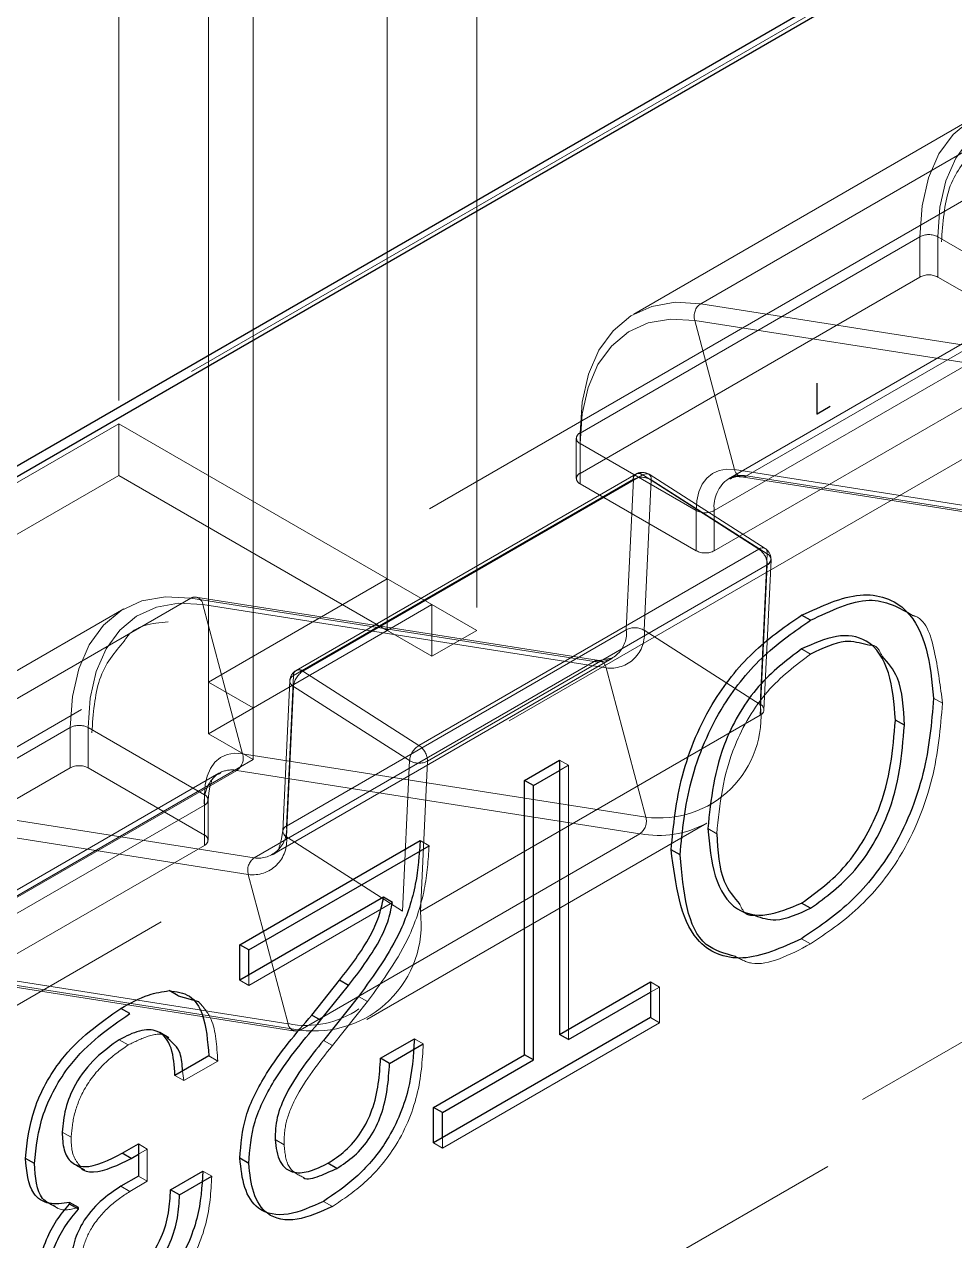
# Model space of a CAD drawing. Header units: millimetres. Extents: x 0 to 841, y 0 to 2287.
# Drawn here: x 585.951 to 587.422, y 216.046 to 217.968 of the extents above; entities that cross this region are included whole.
import ezdxf

# ---------------------------------------------------------------- set-up
doc = ezdxf.new("R2010")
doc.units = ezdxf.units.MM
doc.header["$PDSIZE"] = -1
doc.linetypes.add('HIDDEN', pattern=[1.905, 1.27, -0.635])

msp = doc.modelspace()

# ---------------------------------------------------------------- linework, layer by layer
at = {"color": 7, "linetype": 'Continuous', "lineweight": 25}
for p, q in [((588.5393, 218.7706), (584.5474, 216.4661)), ((588.529, 218.7477), (584.537, 216.4432)), ((587.1946, 217.0264), (587.1804, 217.0345)), ((587.343, 216.8604), (587.3288, 216.8685)), ((586.742, 216.7734), (586.7976, 216.8055)), ((586.7976, 216.8055), (586.7976, 216.3718)), ((586.742, 216.3397), (586.742, 216.7734)), ((586.7562, 216.7652), (586.742, 216.7734)), ((586.7562, 216.7652), (586.7976, 216.7892)), ((586.7562, 216.3315), (586.7562, 216.7652)), ((586.2921, 216.5137), (586.5772, 216.6783)), ((586.3062, 216.5055), (586.5914, 216.6701)), ((586.9882, 216.6556), (586.9741, 216.6638)), ((586.5193, 216.5886), (586.2921, 216.4574)), ((586.5334, 216.5804), (586.5193, 216.5886)), ((587.1946, 216.5713), (587.1804, 216.5794)), ((586.2921, 216.4574), (586.2921, 216.5137)), ((586.3062, 216.5055), (586.2921, 216.5137)), ((586.3062, 216.4656), (586.3062, 216.5055)), ((586.4057, 216.4025), (586.4497, 216.4574)), ((586.4198, 216.3944), (586.4639, 216.4493)), ((586.4639, 216.4493), (586.4497, 216.4574)), ((586.7976, 216.3718), (586.9414, 216.4548)), ((586.9414, 216.4548), (586.9414, 216.3986)), ((586.1944, 216.4329), (586.1803, 216.4411)), ((586.1944, 216.4329), (586.2265, 216.424)), ((586.4799, 216.432), (586.4242, 216.3624)), ((586.8118, 216.3637), (586.9414, 216.4385)), ((586.1179, 216.4048), (586.1038, 216.413)), ((586.4198, 216.3944), (586.4057, 216.4025)), ((586.9414, 216.3986), (586.5983, 216.2005)), ((586.1797, 216.3665), (586.1655, 216.3747)), ((586.8118, 216.3637), (586.7976, 216.3718)), ((586.5146, 216.3343), (586.568, 216.365)), ((586.5288, 216.3261), (586.5821, 216.3569)), ((586.2429, 216.338), (586.1895, 216.3072)), ((586.5288, 216.3261), (586.5146, 216.3343)), ((586.5983, 216.2567), (586.742, 216.3397)), ((586.6124, 216.2486), (586.7562, 216.3315)), ((586.7562, 216.3315), (586.742, 216.3397)), ((586.5983, 216.2005), (586.5983, 216.2567)), ((586.6124, 216.2486), (586.5983, 216.2567)), ((586.6124, 216.2087), (586.6124, 216.2486)), ((586.1061, 216.1841), (586.1316, 216.1988)), ((586.1316, 216.1988), (586.1316, 216.1479)), ((586.1202, 216.1759), (586.1061, 216.1841)), ((586.1202, 216.1759), (586.1316, 216.1825)), ((585.9672, 216.1679), (585.9531, 216.1761)), ((586.0322, 216.1661), (586.0464, 216.1579)), ((586.3062, 216.1682), (586.2921, 216.1763)), ((586.4453, 216.1601), (586.4312, 216.1683)), ((586.1316, 216.1479), (586.1038, 216.1319)), ((586.1826, 216.1265), (586.2336, 216.156)), ((586.1967, 216.1184), (586.2477, 216.1478)), ((586.1967, 216.1184), (586.1826, 216.1265)), ((586.0226, 216.1038), (586.0226, 216.1065)), ((586.0368, 216.0983), (586.0226, 216.1065)), ((586.0368, 216.0956), (586.0226, 216.1038)), ((586.0368, 216.0956), (586.0368, 216.0983))]:
    msp.add_line(p, q, dxfattribs=at)
at = {"color": 7, "linetype": 'HIDDEN', "lineweight": 18}
for p, q in [((584.5657, 216.4668), (588.5576, 218.7713)), ((584.942, 216.2503), (589.114, 218.6587)), ((586.1009, 218.6434), (586.1009, 217.3369)), ((589.4675, 218.4546), (585.2956, 216.0462)), ((586.5252, 217.0103), (586.5252, 218.3168)), ((586.6666, 218.3168), (586.6666, 217.0103)), ((586.5252, 218.2351), (586.5252, 217.092)), ((586.2424, 216.8471), (586.2424, 218.1535)), ((586.3131, 216.8062), (586.3131, 218.1127)), ((584.7574, 217.2146), (586.2423, 218.0719)), ((586.2424, 218.0719), (586.2424, 216.9287)), ((586.3131, 218.031), (586.3131, 216.8879)), ((590.0264, 217.8565), (586.0925, 215.5855)), ((587.0208, 217.5266), (587.5582, 217.8369)), ((587.4523, 217.8201), (586.9149, 217.5099)), ((586.1217, 215.5284), (590.0556, 217.7994)), ((586.83, 217.3222), (587.3674, 217.6324)), ((587.3674, 217.5688), (587.3674, 217.6324)), ((587.3957, 217.6324), (587.3957, 217.5688)), ((587.3957, 217.6324), (587.5795, 217.5263)), ((586.83, 217.2585), (587.3674, 217.5688)), ((587.6307, 217.5648), (587.0933, 217.2546)), ((587.3957, 217.5688), (587.5795, 217.4626)), ((587.6023, 217.5603), (587.0649, 217.2501)), ((587.6582, 217.4266), (587.0208, 217.5266)), ((587.5795, 217.5099), (587.0421, 217.1997)), ((587.0743, 217.2645), (587.0114, 217.5003)), ((587.0114, 217.5003), (587.6489, 217.4003)), ((587.5795, 217.4463), (587.0421, 217.1361)), ((585.7474, 217.1328), (586.1009, 217.3369)), ((586.1009, 217.2553), (586.1009, 217.3369)), ((586.1009, 217.3369), (586.6666, 217.0103)), ((586.8241, 217.314), (586.8241, 217.2504)), ((586.83, 217.3222), (586.83, 217.2585)), ((586.83, 217.2422), (586.83, 217.3058)), ((587.0138, 217.1997), (586.83, 217.3058)), ((585.8181, 217.092), (586.1009, 217.2553)), ((586.1009, 217.2553), (586.5252, 217.0103)), ((586.1009, 217.2553), (586.5959, 216.9695)), ((586.9184, 217.2574), (586.381, 216.9472)), ((586.3917, 216.9458), (586.9291, 217.256)), ((586.9291, 217.256), (587.1127, 217.1389)), ((587.1227, 217.1399), (586.9391, 217.257)), ((587.7118, 217.1645), (587.0743, 217.2645)), ((587.0933, 217.2546), (587.7308, 217.1545)), ((586.9143, 217.2491), (586.3769, 216.9389)), ((587.0138, 217.1361), (586.83, 217.2422)), ((586.9032, 217.0114), (586.9143, 217.2491)), ((586.9425, 217.2483), (586.9314, 217.0106)), ((587.1261, 217.1312), (586.9425, 217.2483)), ((587.0649, 217.2501), (587.0669, 217.2511)), ((587.086, 217.2529), (587.0854, 217.2529)), ((587.0854, 217.2529), (587.7228, 217.1529)), ((587.0138, 217.1997), (587.0138, 217.1361)), ((587.0421, 217.1361), (587.0421, 217.1997)), ((587.1127, 217.1389), (586.5753, 216.8287)), ((587.115, 216.8935), (587.1261, 217.1312)), ((587.1209, 216.8844), (587.132, 217.1221)), ((586.5887, 216.8038), (587.1261, 217.114)), ((587.1261, 217.114), (587.115, 216.8763)), ((586.5252, 217.092), (586.2424, 216.9287)), ((585.6772, 216.7511), (586.2147, 217.0613)), ((586.2147, 217.0613), (586.8521, 216.9612)), ((586.86, 216.9628), (586.2226, 217.0629)), ((586.1088, 217.0445), (585.5714, 216.7343)), ((586.2336, 217.0513), (586.2965, 216.8155)), ((586.8711, 216.9512), (586.2336, 217.0513)), ((586.5959, 217.0512), (586.5252, 217.0103)), ((586.5959, 216.9695), (586.5959, 217.0512)), ((586.5252, 217.0103), (586.2424, 216.8471)), ((586.3658, 216.7012), (586.9032, 217.0114)), ((586.6666, 217.0103), (586.5959, 216.9695)), ((586.9314, 217.0106), (587.115, 216.8935)), ((586.3431, 216.6555), (586.8805, 216.9657)), ((586.8799, 216.9663), (586.86, 216.9628)), ((587.1946, 216.9728), (587.1804, 216.981)), ((586.3147, 216.651), (586.8521, 216.9612)), ((586.5753, 216.8287), (586.3917, 216.9458)), ((586.8711, 216.9512), (586.934, 216.7154)), ((586.2424, 216.9287), (586.3131, 216.8879)), ((586.371, 216.9308), (586.3599, 216.6931)), ((586.3769, 216.9389), (586.3658, 216.7012)), ((586.3658, 216.684), (586.3768, 216.9217)), ((586.3768, 216.9217), (586.5604, 216.8046)), ((587.4032, 216.8952), (587.3891, 216.9033)), ((587.115, 216.8763), (586.5776, 216.5661)), ((585.4865, 216.5466), (586.0239, 216.8568)), ((586.0239, 216.7932), (586.0239, 216.8568)), ((586.0522, 216.8568), (586.0522, 216.7932)), ((586.0522, 216.8568), (586.236, 216.7507)), ((586.2424, 216.8471), (586.3131, 216.8062)), ((586.2965, 216.8155), (586.934, 216.7154)), ((586.3131, 216.8062), (584.7574, 215.9082)), ((585.4865, 216.4829), (586.0239, 216.7932)), ((586.0522, 216.7932), (586.236, 216.687)), ((586.5604, 216.8046), (586.5494, 216.5669)), ((586.5776, 216.5661), (586.5887, 216.8038)), ((586.8118, 216.7974), (586.7976, 216.8055)), ((586.7976, 216.7892), (586.8118, 216.7974)), ((586.8118, 216.7974), (586.8118, 216.3637)), ((586.2588, 216.7847), (585.7214, 216.4745)), ((586.2872, 216.7892), (585.7498, 216.479)), ((586.2613, 216.786), (586.2588, 216.7847)), ((586.9247, 216.6891), (586.2872, 216.7892)), ((586.3147, 216.651), (585.6772, 216.7511)), ((586.236, 216.7344), (585.6986, 216.4241)), ((586.236, 216.687), (586.236, 216.7507)), ((586.236, 216.7344), (586.236, 216.6707)), ((586.2419, 216.6789), (586.2419, 216.7425)), ((585.6679, 216.7248), (586.3054, 216.6247)), ((586.4931, 216.3957), (587.0305, 216.7059)), ((587.0462, 216.6891), (587.0321, 216.6972)), ((586.3599, 216.6931), (586.3599, 216.6926)), ((586.5494, 216.5669), (586.3658, 216.684)), ((586.9247, 216.6891), (586.3873, 216.3789)), ((586.5914, 216.6701), (586.5772, 216.6783)), ((586.236, 216.6707), (585.6986, 216.3605)), ((586.3683, 216.3889), (586.3054, 216.6247)), ((586.5334, 216.5804), (586.3062, 216.4493)), ((587.1946, 216.515), (587.1804, 216.5232)), ((586.3683, 216.3889), (585.7308, 216.489)), ((585.7419, 216.4774), (586.3793, 216.3773)), ((585.7498, 216.479), (586.3873, 216.3789)), ((586.3062, 216.4493), (586.3062, 216.4656)), ((586.3062, 216.4493), (586.2921, 216.4574)), ((586.9555, 216.4466), (586.9414, 216.4548)), ((586.9414, 216.4385), (586.9555, 216.4466)), ((586.9555, 216.4466), (586.9555, 216.3904)), ((586.494, 216.4238), (586.4799, 216.432)), ((586.494, 216.4238), (586.4384, 216.3542)), ((586.9555, 216.3904), (586.6124, 216.1923)), ((586.9555, 216.3904), (586.9414, 216.3986)), ((586.1156, 216.3553), (586.1014, 216.3635)), ((586.4384, 216.3542), (586.4242, 216.3624)), ((586.5821, 216.3569), (586.568, 216.365)), ((586.257, 216.3298), (586.2429, 216.338)), ((586.2037, 216.2991), (586.2015, 216.3141)), ((586.257, 216.3298), (586.2037, 216.2991)), ((586.2037, 216.2991), (586.1895, 216.3072)), ((586.0252, 216.2094), (586.011, 216.2176)), ((586.1457, 216.1906), (586.1316, 216.1988)), ((586.3619, 216.1976), (586.3477, 216.2058)), ((586.6124, 216.1923), (586.5983, 216.2005)), ((586.6124, 216.1923), (586.6124, 216.2087)), ((586.1316, 216.1825), (586.1457, 216.1906)), ((586.1457, 216.1906), (586.1457, 216.1398)), ((586.1457, 216.1398), (586.1179, 216.1237)), ((586.1457, 216.1398), (586.1316, 216.1479)), ((586.2477, 216.1478), (586.2336, 216.156)), ((586.1179, 216.1237), (586.1038, 216.1319)), ((586.4384, 216.0999), (586.4242, 216.1081))]:
    msp.add_line(p, q, dxfattribs=at)
at = {"color": 7, "linetype": 'Continuous'}
for q in [(587.2048, 217.4008), (587.2257, 217.3645)]:
    msp.add_line((587.2048, 217.3524), q, dxfattribs=at)
at = {"color": 7, "linetype": 'HIDDEN', "lineweight": 18, "flags": 128}
for points in [[(587.3674, 217.6324), (587.3708, 217.6814), (587.3808, 217.7253), (587.3973, 217.7632), (587.4198, 217.7942), (587.4479, 217.8174), (587.4808, 217.8325), (587.5179, 217.8391), (587.5582, 217.8369)], [(587.5771, 217.8269), (587.5388, 217.829), (587.5036, 217.8228), (587.4722, 217.8084), (587.4456, 217.7863), (587.4241, 217.7568), (587.4084, 217.7208), (587.3989, 217.679), (587.3957, 217.6324)], [(587.0208, 217.5266), (586.9805, 217.5288), (586.9434, 217.5223), (586.9105, 217.5072), (586.8824, 217.4839), (586.8599, 217.453), (586.8434, 217.4151), (586.8334, 217.3712), (586.83, 217.3222)], [(586.83, 217.3058), (586.8332, 217.3524), (586.8428, 217.3942), (586.8584, 217.4303), (586.8799, 217.4597), (586.9066, 217.4819), (586.9379, 217.4962), (586.9731, 217.5024), (587.0114, 217.5003)], [(586.9425, 217.2483), (586.9424, 217.2512), (586.9417, 217.2537), (586.9405, 217.2557), (586.9389, 217.2571), (586.9368, 217.2579), (586.9345, 217.2579), (586.9319, 217.2573), (586.9291, 217.256)], [(587.0743, 217.2645), (587.0616, 217.2652), (587.0498, 217.2632), (587.0394, 217.2584), (587.0305, 217.251), (587.0233, 217.2412), (587.0181, 217.2292), (587.0149, 217.2152), (587.0138, 217.1997)], [(587.1261, 217.1312), (587.126, 217.1341), (587.1253, 217.1366), (587.1241, 217.1386), (587.1225, 217.14), (587.1204, 217.1408), (587.1181, 217.1408), (587.1155, 217.1402), (587.1127, 217.1389)], [(586.0239, 216.8568), (586.0273, 216.9058), (586.0373, 216.9497), (586.0538, 216.9876), (586.0763, 217.0186), (586.1044, 217.0419), (586.1373, 217.0569), (586.1744, 217.0635), (586.2147, 217.0613)], [(586.2336, 217.0513), (586.1953, 217.0534), (586.1601, 217.0472), (586.1287, 217.0328), (586.1021, 217.0107), (586.0806, 216.9812), (586.0649, 216.9452), (586.0554, 216.9034), (586.0522, 216.8568)], [(586.236, 216.7507), (586.2371, 216.7662), (586.2403, 216.7801), (586.2455, 216.7922), (586.2526, 216.802), (586.2615, 216.8094), (586.272, 216.8141), (586.2837, 216.8162), (586.2965, 216.8155)], [(586.3599, 216.6926), (586.3599, 216.6928), (586.3603, 216.6904), (586.3614, 216.6881), (586.3633, 216.6859), (586.3658, 216.684)]]:
    msp.add_lwpolyline(points, dxfattribs=at)
at = {"color": 7, "linetype": 'HIDDEN', "lineweight": 18}
for centre, radius, start, end in [((587.3815, 217.6051), 0.0307, 62.6097, 117.3903), ((587.3815, 217.5415), 0.0307, 62.6097, 117.3903), ((587.0346, 217.5069), 0.0241, 125.1152, 195.9192), ((586.8331, 217.314), 0.00873, 110.7834, 249.2166), ((586.8331, 217.2504), 0.00873, 110.7834, 249.2166), ((586.9228, 217.2498), 0.00862, 50.1427, 184.6745), ((586.9284, 217.2401), 0.02, 57.47, 119.9973), ((586.9186, 217.2395), 0.0196, 57.4541, 59.9863), ((587.0854, 217.2123), 0.043, 79.3655, 115.4943), ((587.0886, 217.2671), 0.0145, 190.0033, 257.1947), ((587.087, 217.2649), 0.0121, 265.202, 301.1575), ((586.9276, 217.2229), 0.0294, 59.5768, 117.0045), ((587.096, 217.2057), 0.0542, 125.0181, 186.2941), ((587.028, 217.227), 0.0307, 242.6097, 297.3903), ((587.0952, 217.1134), 0.031, 2.7342, 55.5334), ((587.112, 217.123), 0.02, 0, 57.47), ((587.028, 217.1634), 0.0307, 242.6097, 297.3903), ((587.1224, 217.1226), 0.00934, 293.1763, 66.6943), ((587.123, 217.123), 0.00873, 290.7834, 69.2166), ((587.112, 217.123), 0.02, 357.3317, 0), ((587.108, 217.1149), 0.0181, 357.3498, 0.0177), ((586.2209, 217.051), 0.012, 81.8307, 121.2336), ((586.2194, 217.0488), 0.0145, 10.0033, 77.1947), ((586.8582, 217.0061), 0.0453, 262.2078, 6.8265), ((586.8783, 217.0042), 0.0535, 262.2078, 6.8265), ((586.9165, 216.9852), 0.0294, 59.5768, 117.0045), ((586.391, 216.9299), 0.02, 119.9973, 177.3317), ((586.3854, 216.9396), 0.00862, 50.1427, 184.6745), ((586.4089, 216.9185), 0.0322, 122.2312, 174.2598), ((586.3812, 216.9292), 0.0196, 57.4541, 59.9863), ((586.8583, 216.9509), 0.012, 81.8307, 121.2336), ((586.8568, 216.9487), 0.0145, 10.0033, 77.1947), ((586.3805, 216.9303), 0.00934, 113.1763, 246.6943), ((586.9557, 216.8744), 0.1605, 262.2078, 6.8265), ((587.1105, 216.8842), 0.0104, 1.2778, 64.0971), ((587.1106, 216.8857), 0.0103, 295.1276, 352.9872), ((586.038, 216.8295), 0.0307, 62.6097, 117.3903), ((586.2734, 216.8089), 0.0241, 305.1152, 15.9192), ((586.5925, 216.8014), 0.0322, 122.2312, 174.2598), ((586.558, 216.8033), 0.0307, 0.8209, 55.7128), ((586.038, 216.7659), 0.0307, 62.6097, 117.3903), ((586.5753, 216.83), 0.0294, 239.5768, 297.0045), ((586.2899, 216.7403), 0.0542, 125.0181, 186.2941), ((586.2793, 216.7468), 0.0431, 79.3997, 114.5573), ((586.2329, 216.7425), 0.00873, 290.7834, 69.2166), ((586.9108, 216.7088), 0.0241, 305.1152, 15.9192), ((586.3208, 216.6958), 0.0453, 262.2078, 6.8265), ((586.3702, 216.6919), 0.0103, 115.1276, 172.9872), ((586.9541, 216.8455), 0.1591, 259.3208, 298.671), ((586.2329, 216.6789), 0.00873, 290.7834, 69.2166), ((586.3126, 216.6777), 0.0535, 262.2078, 6.8265), ((586.3286, 216.6313), 0.0241, 125.1152, 195.9192), ((586.4101, 216.546), 0.1687, 262.2078, 6.8265), ((586.3969, 216.5322), 0.1461, 258.7059, 304.8663), ((586.3812, 216.3904), 0.013, 186.6609, 297.8921)]:
    msp.add_arc(centre, radius, start, end, dxfattribs=at)
for points, knots in [([(587.4015, 217.6242), (587.4038, 217.6543), (587.4084, 217.7172), (587.4376, 217.7514), (587.4528, 217.7692)], [0, 0, 0, 0, 0.479074, 1, 1, 1, 1]), ([(587.067, 217.2495), (587.0702, 217.2514), (587.075, 217.2542), (587.0829, 217.2532), (587.0854, 217.2529)], [0, 0, 0, 0, 0.693047, 1, 1, 1, 1]), ([(586.1093, 216.9936), (586.1103, 216.9952), (586.125, 217.0191), (586.1528, 217.0215), (586.1787, 217.0237)], [0, 0, 0, 0, 0.064658, 1, 1, 1, 1]), ([(587.3565, 217.0339), (587.3577, 217.0335), (587.3784, 217.0268), (587.3931, 216.9727), (587.3999, 216.921), (587.4032, 216.8952)], [0, 0, 0, 0, 0.02961, 0.514114, 1, 1, 1, 1]), ([(586.058, 216.8487), (586.0602, 216.8788), (586.0649, 216.9416), (586.0941, 216.9758), (586.1093, 216.9936)], [0, 0, 0, 0, 0.479074, 1, 1, 1, 1]), ([(587.3076, 216.9697), (587.3046, 216.9762), (587.2998, 216.9871), (587.2885, 216.9873), (587.2839, 216.9873)], [0, 0, 0, 0, 0.5980009, 1, 1, 1, 1]), ([(587.1946, 216.9728), (587.1709, 216.9552), (587.1238, 216.92), (587.0587, 216.8106), (587.051, 216.7352), (587.0462, 216.6891)], [0, 0, 0, 0, 0.280824, 0.560143, 1, 1, 1, 1]), ([(587.4032, 216.8952), (587.3999, 216.8561), (587.3933, 216.7782), (587.3457, 216.6572), (587.2706, 216.5662), (587.22, 216.5321), (587.1946, 216.515)], [0, 0, 0, 0, 0.280853, 0.559628, 0.779347, 1, 1, 1, 1]), ([(586.2419, 216.7425), (586.2428, 216.7515), (586.2447, 216.7697), (586.2523, 216.782), (586.2592, 216.7838), (586.2613, 216.7843)], [0, 0, 0, 0, 0.40532, 0.821875, 1, 1, 1, 1]), ([(586.3599, 216.6931), (586.3585, 216.6846), (586.3555, 216.6674), (586.3493, 216.657), (586.3429, 216.6561), (586.342, 216.656)], [0, 0, 0, 0, 0.454715, 0.922015, 1, 1, 1, 1]), ([(586.5914, 216.6701), (586.5899, 216.6476), (586.5868, 216.6026), (586.5589, 216.5133), (586.5186, 216.4577), (586.494, 216.4238)], [0, 0, 0, 0, 0.281037, 0.561511, 1, 1, 1, 1]), ([(587.0829, 216.5772), (587.0856, 216.5712), (587.0905, 216.5603), (587.1018, 216.5598), (587.1069, 216.5596)], [0, 0, 0, 0, 0.5489823, 1, 1, 1, 1]), ([(587.1946, 216.515), (587.161, 216.4974), (587.1155, 216.4736), (587.0841, 216.4906), (587.0759, 216.4951)], [0, 0, 0, 0, 0.738493, 1, 1, 1, 1]), ([(586.2265, 216.424), (586.2341, 216.4154), (586.2535, 216.3931), (586.2557, 216.3539), (586.257, 216.3298)], [0, 0, 0, 0, 0.388634, 1, 1, 1, 1]), ([(586.1785, 216.365), (586.1776, 216.3662), (586.1712, 216.3749), (586.1469, 216.3706), (586.126, 216.3604), (586.1156, 216.3553)], [0, 0, 0, 0, 0.077336, 0.537546, 1, 1, 1, 1]), ([(586.1156, 216.3553), (586.1029, 216.3465), (586.0777, 216.3289), (586.0459, 216.2891), (586.0287, 216.2458), (586.0264, 216.2216), (586.0252, 216.2094)], [0, 0, 0, 0, 0.280836, 0.559683, 0.779441, 1, 1, 1, 1]), ([(586.4384, 216.3542), (586.417, 216.3274), (586.3871, 216.2901), (586.3629, 216.232), (586.3622, 216.2091), (586.3619, 216.1976)], [0, 0, 0, 0, 0.559716, 0.780121, 1, 1, 1, 1]), ([(586.5821, 216.3569), (586.5805, 216.3304), (586.5775, 216.2778), (586.5426, 216.1946), (586.4902, 216.1349), (586.4557, 216.1116), (586.4384, 216.0999)], [0, 0, 0, 0, 0.28072, 0.559084, 0.779116, 1, 1, 1, 1]), ([(586.0252, 216.2094), (586.0255, 216.1994), (586.026, 216.1813), (586.0343, 216.1705), (586.0379, 216.1657)], [0, 0, 0, 0, 0.555261, 1, 1, 1, 1]), ([(586.3619, 216.1976), (586.3633, 216.1846), (586.3661, 216.1589), (586.3835, 216.1504), (586.3922, 216.1461)], [0, 0, 0, 0, 0.506677, 1, 1, 1, 1]), ([(586.2477, 216.1478), (586.2463, 216.1233), (586.2434, 216.0746), (586.2101, 215.9978), (586.1612, 215.9437), (586.1293, 215.9227), (586.1133, 215.9122)], [0, 0, 0, 0, 0.280713, 0.558959, 0.779032, 1, 1, 1, 1]), ([(586.1179, 216.1237), (586.107, 216.1165), (586.0853, 216.102), (586.0571, 216.0691), (586.0416, 216.0317), (586.0399, 216.011), (586.0391, 216.0006)], [0, 0, 0, 0, 0.280943, 0.559927, 0.779511, 1, 1, 1, 1]), ([(586.0368, 216.0983), (586.0249, 216.0955), (586.0107, 216.0921), (586.0012, 216.099), (585.9996, 216.1002)], [0, 0, 0, 0, 0.835348, 1, 1, 1, 1])]:
    msp.add_open_spline(points, degree=3, knots=knots, dxfattribs=at)
at = {"color": 7, "linetype": 'Continuous', "lineweight": 25}
for points, knots in [([(587.1804, 217.0345), (587.2122, 217.049), (587.2754, 217.0779), (587.3479, 217.0523), (587.3808, 216.984), (587.3863, 216.9303), (587.3891, 216.9033)], [0, 0, 0, 0, 0.280263, 0.55858, 0.778975, 1, 1, 1, 1]), ([(587.1946, 217.0264), (587.227, 217.0418), (587.29, 217.0718), (587.3348, 217.0463), (587.3565, 217.0339)], [0, 0, 0, 0, 0.514141, 1, 1, 1, 1]), ([(586.9741, 216.6638), (586.9778, 216.7021), (586.9851, 216.7784), (587.0335, 216.8958), (587.1065, 216.9838), (587.1558, 217.0176), (587.1804, 217.0345)], [0, 0, 0, 0, 0.280766, 0.559553, 0.779356, 1, 1, 1, 1]), ([(586.9882, 216.6556), (586.9919, 216.6939), (586.9993, 216.7702), (587.0476, 216.8876), (587.1207, 216.9757), (587.1699, 217.0094), (587.1946, 217.0264)], [0, 0, 0, 0, 0.280766, 0.559553, 0.779356, 1, 1, 1, 1]), ([(587.3288, 216.8685), (587.3267, 216.8947), (587.3225, 216.9469), (587.29, 216.9982), (587.2364, 217.0061), (587.1991, 216.9894), (587.1804, 216.981)], [0, 0, 0, 0, 0.280886, 0.559907, 0.779495, 1, 1, 1, 1]), ([(587.2839, 216.9873), (587.2728, 216.9904), (587.2465, 216.9979), (587.2136, 216.982), (587.1946, 216.9728)], [0, 0, 0, 0, 0.421895, 1, 1, 1, 1]), ([(587.1804, 216.981), (587.1568, 216.9633), (587.1097, 216.9281), (587.0446, 216.8188), (587.0368, 216.7433), (587.0321, 216.6972)], [0, 0, 0, 0, 0.280824, 0.560143, 1, 1, 1, 1]), ([(587.343, 216.8604), (587.3417, 216.8877), (587.3395, 216.9336), (587.3168, 216.9593), (587.3076, 216.9697)], [0, 0, 0, 0, 0.594295, 1, 1, 1, 1]), ([(587.3891, 216.9033), (587.3858, 216.8643), (587.3792, 216.7864), (587.3316, 216.6654), (587.2565, 216.5744), (587.2058, 216.5403), (587.1804, 216.5232)], [0, 0, 0, 0, 0.280853, 0.559628, 0.779347, 1, 1, 1, 1]), ([(587.1804, 216.5794), (587.2047, 216.5971), (587.2531, 216.6324), (587.3183, 216.7455), (587.3248, 216.8218), (587.3288, 216.8685)], [0, 0, 0, 0, 0.280748, 0.559819, 1, 1, 1, 1]), ([(587.1946, 216.5713), (587.2188, 216.589), (587.2672, 216.6243), (587.3325, 216.7374), (587.339, 216.8137), (587.343, 216.8604)], [0, 0, 0, 0, 0.280748, 0.559819, 1, 1, 1, 1]), ([(587.0321, 216.6972), (587.0345, 216.671), (587.0393, 216.6188), (587.0712, 216.5663), (587.1241, 216.5556), (587.1616, 216.5715), (587.1804, 216.5794)], [0, 0, 0, 0, 0.280882, 0.560067, 0.779616, 1, 1, 1, 1]), ([(586.5772, 216.6783), (586.5757, 216.6557), (586.5727, 216.6107), (586.5448, 216.5215), (586.5044, 216.4659), (586.4799, 216.432)], [0, 0, 0, 0, 0.281037, 0.561511, 1, 1, 1, 1]), ([(587.0462, 216.6891), (587.0479, 216.6618), (587.0507, 216.6153), (587.0735, 216.5884), (587.0829, 216.5772)], [0, 0, 0, 0, 0.585333, 1, 1, 1, 1]), ([(587.1804, 216.5232), (587.1484, 216.5087), (587.0844, 216.48), (586.9925, 216.5195), (586.9811, 216.609), (586.9741, 216.6638)], [0, 0, 0, 0, 0.281135, 0.560381, 1, 1, 1, 1]), ([(587.0759, 216.4951), (587.059, 216.4996), (587.001, 216.5151), (586.9936, 216.5973), (586.9882, 216.6556)], [0, 0, 0, 0, 0.290151, 1, 1, 1, 1]), ([(586.4497, 216.4574), (586.467, 216.4799), (586.4911, 216.5113), (586.5131, 216.5582), (586.5172, 216.5785), (586.5193, 216.5886)], [0, 0, 0, 0, 0.5596257, 0.7799928, 1, 1, 1, 1]), ([(586.4639, 216.4493), (586.4812, 216.4718), (586.5052, 216.5032), (586.5273, 216.55), (586.5314, 216.5703), (586.5334, 216.5804)], [0, 0, 0, 0, 0.5596257, 0.7799928, 1, 1, 1, 1]), ([(587.1069, 216.5596), (587.1174, 216.5561), (587.1428, 216.5476), (587.1754, 216.5625), (587.1946, 216.5713)], [0, 0, 0, 0, 0.410808, 1, 1, 1, 1]), ([(586.1038, 216.413), (586.1185, 216.4212), (586.1448, 216.4358), (586.1694, 216.4395), (586.1803, 216.4411)], [0, 0, 0, 0, 0.560492, 1, 1, 1, 1]), ([(586.1803, 216.4411), (586.1918, 216.4396), (586.2149, 216.4366), (586.2383, 216.3994), (586.2411, 216.3613), (586.2429, 216.338)], [0, 0, 0, 0, 0.279474, 0.559495, 1, 1, 1, 1]), ([(585.9531, 216.1761), (585.9558, 216.2018), (585.9613, 216.2531), (586.0158, 216.3519), (586.0704, 216.3898), (586.1038, 216.413)], [0, 0, 0, 0, 0.28105, 0.560203, 1, 1, 1, 1]), ([(585.9672, 216.1679), (585.97, 216.1937), (585.9754, 216.245), (586.03, 216.3437), (586.0845, 216.3816), (586.1179, 216.4048)], [0, 0, 0, 0, 0.28105, 0.560203, 1, 1, 1, 1]), ([(586.2921, 216.1763), (586.2937, 216.1981), (586.2968, 216.2416), (586.3398, 216.3254), (586.3807, 216.3733), (586.4057, 216.4025)], [0, 0, 0, 0, 0.278936, 0.55895, 1, 1, 1, 1]), ([(586.3062, 216.1682), (586.3078, 216.1899), (586.311, 216.2335), (586.3539, 216.3173), (586.3948, 216.3651), (586.4198, 216.3944)], [0, 0, 0, 0, 0.278936, 0.55895, 1, 1, 1, 1]), ([(586.1895, 216.3072), (586.1885, 216.3224), (586.1865, 216.3525), (586.1659, 216.3801), (586.1335, 216.3799), (586.1122, 216.369), (586.1014, 216.3635)], [0, 0, 0, 0, 0.280929, 0.559406, 0.779167, 1, 1, 1, 1]), ([(586.1014, 216.3635), (586.0888, 216.3546), (586.0636, 216.337), (586.0318, 216.2973), (586.0146, 216.254), (586.0122, 216.2297), (586.011, 216.2176)], [0, 0, 0, 0, 0.280836, 0.559683, 0.779441, 1, 1, 1, 1]), ([(586.2015, 216.3141), (586.2009, 216.3241), (586.1994, 216.3474), (586.1861, 216.3586), (586.1785, 216.365)], [0, 0, 0, 0, 0.429925, 1, 1, 1, 1]), ([(586.4242, 216.3624), (586.4028, 216.3356), (586.373, 216.2983), (586.3488, 216.2401), (586.3481, 216.2172), (586.3477, 216.2058)], [0, 0, 0, 0, 0.559716, 0.780121, 1, 1, 1, 1]), ([(586.568, 216.365), (586.5664, 216.3386), (586.5633, 216.286), (586.5285, 216.2028), (586.4761, 216.143), (586.4415, 216.1197), (586.4242, 216.1081)], [0, 0, 0, 0, 0.28072, 0.559084, 0.779116, 1, 1, 1, 1]), ([(586.4312, 216.1683), (586.4405, 216.1743), (586.4592, 216.1864), (586.4849, 216.2163), (586.5104, 216.2691), (586.5129, 216.3074), (586.5146, 216.3343)], [0, 0, 0, 0, 0.187355, 0.374008, 0.560834, 1, 1, 1, 1]), ([(586.4453, 216.1601), (586.4547, 216.1662), (586.4733, 216.1783), (586.4991, 216.2081), (586.5245, 216.261), (586.527, 216.2992), (586.5288, 216.3261)], [0, 0, 0, 0, 0.187355, 0.374008, 0.560834, 1, 1, 1, 1]), ([(586.011, 216.2176), (586.0115, 216.2078), (586.0125, 216.1883), (586.0246, 216.1676), (586.0554, 216.1581), (586.0852, 216.1734), (586.1061, 216.1841)], [0, 0, 0, 0, 0.18739, 0.374072, 0.56088, 1, 1, 1, 1]), ([(586.3477, 216.2058), (586.3493, 216.1931), (586.3524, 216.1679), (586.3752, 216.1511), (586.4036, 216.1548), (586.422, 216.1638), (586.4312, 216.1683)], [0, 0, 0, 0, 0.2802931, 0.5585641, 0.7789353, 1, 1, 1, 1]), ([(586.0226, 216.1065), (586.0114, 216.1048), (585.9891, 216.1016), (585.9583, 216.1211), (585.955, 216.1552), (585.9531, 216.1761)], [0, 0, 0, 0, 0.2812566, 0.5614026, 1, 1, 1, 1]), ([(585.9996, 216.1002), (585.9924, 216.1035), (585.9711, 216.1135), (585.9688, 216.1463), (585.9672, 216.1679)], [0, 0, 0, 0, 0.338771, 1, 1, 1, 1]), ([(586.0379, 216.1657), (586.0387, 216.1643), (586.0431, 216.156), (586.0708, 216.1514), (586.0998, 216.1658), (586.1202, 216.1759)], [0, 0, 0, 0, 0.05523, 0.337197, 1, 1, 1, 1]), ([(586.4242, 216.1081), (586.4052, 216.0995), (586.3674, 216.0824), (586.3208, 216.0903), (586.2972, 216.1278), (586.2938, 216.1601), (586.2921, 216.1763)], [0, 0, 0, 0, 0.280638, 0.559382, 0.779283, 1, 1, 1, 1]), ([(586.4384, 216.0999), (586.4194, 216.0913), (586.3815, 216.0742), (586.335, 216.0821), (586.3113, 216.1196), (586.3079, 216.152), (586.3062, 216.1682)], [0, 0, 0, 0, 0.280638, 0.559382, 0.779283, 1, 1, 1, 1]), ([(586.3922, 216.1461), (586.3923, 216.146), (586.3984, 216.1413), (586.4185, 216.1479), (586.4364, 216.1561), (586.4453, 216.1601)], [0, 0, 0, 0, 0.012009, 0.505228, 1, 1, 1, 1]), ([(586.2336, 216.156), (586.2321, 216.1315), (586.2292, 216.0828), (586.196, 216.0059), (586.1471, 215.9518), (586.1151, 215.9309), (586.0991, 215.9204)], [0, 0, 0, 0, 0.280713, 0.558959, 0.779032, 1, 1, 1, 1]), ([(586.1038, 216.1319), (586.0929, 216.1246), (586.0711, 216.1102), (586.043, 216.0773), (586.0274, 216.0399), (586.0258, 216.0191), (586.0249, 216.0087)], [0, 0, 0, 0, 0.280943, 0.559927, 0.779511, 1, 1, 1, 1]), ([(586.1014, 215.9779), (586.1143, 215.9864), (586.14, 216.0032), (586.1689, 216.0481), (586.1806, 216.0907), (586.1819, 216.1146), (586.1826, 216.1265)], [0, 0, 0, 0, 0.280338, 0.55806, 0.778671, 1, 1, 1, 1]), ([(585.9716, 215.9726), (585.9721, 215.9846), (585.9731, 216.0085), (585.9841, 216.0455), (586.0015, 216.0786), (586.0156, 216.0954), (586.0226, 216.1038)], [0, 0, 0, 0, 0.280228, 0.559846, 0.779841, 1, 1, 1, 1]), ([(586.1156, 215.9698), (586.1285, 215.9782), (586.1541, 215.995), (586.183, 216.0399), (586.1947, 216.0826), (586.1961, 216.1064), (586.1967, 216.1184)], [0, 0, 0, 0, 0.280338, 0.55806, 0.778671, 1, 1, 1, 1]), ([(585.9858, 215.9644), (585.9863, 215.9764), (585.9873, 216.0004), (585.9982, 216.0374), (586.0156, 216.0704), (586.0297, 216.0872), (586.0368, 216.0956)], [0, 0, 0, 0, 0.280228, 0.559846, 0.779841, 1, 1, 1, 1])]:
    msp.add_open_spline(points, degree=3, knots=knots, dxfattribs=at)
at = {"color": 7, "linetype": 'Continuous'}
msp.add_point((587.2048, 217.3524), dxfattribs=at)

doc.saveas('drawing.dxf')
